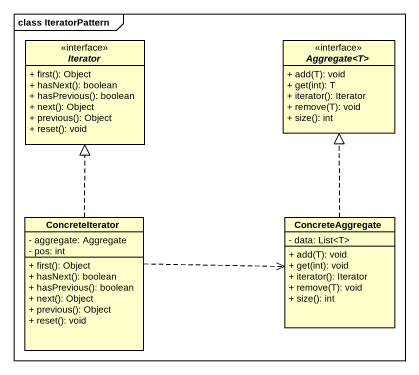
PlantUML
@startuml
mainframe class IteratorPattern
hide circle
hide empty members
skinparam classAttributeIconSize 0
interface Iterator <<interface>> {
  + first(): Object
  + hasNext(): boolean
  + hasPrevious(): boolean
  + next(): Object
  + previous(): Object
  + reset(): void
}
interface "Aggregate<T>" as Aggregate_T <<interface>> {
  + add(T): void
  + get(int): T
  + iterator(): Iterator
  + remove(T): void
  + size(): int
}
class ConcreteIterator {
  - aggregate: Aggregate
  - pos: int
  + first(): Object
  + hasNext(): boolean
  + hasPrevious(): boolean
  + next(): Object
  + previous(): Object
  + reset(): void
}
class ConcreteAggregate {
  - data: List<T>
  + add(T): void
  + get(int): void
  + iterator(): Iterator
  + remove(T): void
  + size(): int
}
ConcreteIterator .up.|> Iterator
ConcreteIterator .right.> ConcreteAggregate
ConcreteAggregate .up.|> Aggregate_T
@enduml
